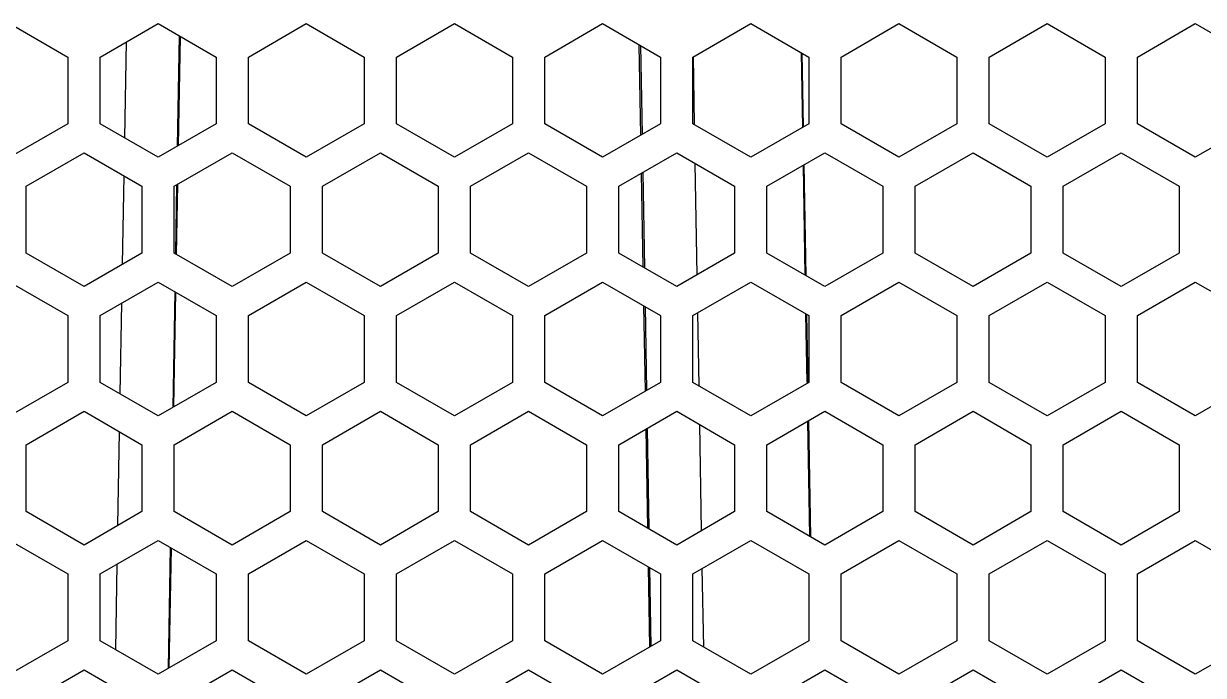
# Model space of a CAD drawing. Header units: millimetres. Extents: x 10297564 to 11610295, y -9287743 to -8409454.
# Drawn here: x 10486402 to 10487281, y -9078613 to -9078127 of the extents above; entities that cross this region are included whole.
import ezdxf

# ---------------------------------------------------------------- set-up
doc = ezdxf.new("R2010")
doc.units = ezdxf.units.MM
doc.header["$LTSCALE"] = 100
doc.layers.add('-0', color=7, linetype='Continuous')

# ---------------------------------------------------------------- blocks, each defined once
blk = doc.blocks.new('인버터 외형도')
at = {"layer": '-0', "linetype": 'Continuous'}
for p, q in [((87938.62, 52547.83), (87970.98, 52529.15)), ((87989.03, 52529.15), (88021.39, 52547.83)), ((88021.39, 52547.83), (88053.74, 52529.15)), ((88071.8, 52529.15), (88104.16, 52547.83)), ((88104.16, 52547.83), (88136.51, 52529.15)), ((88154.57, 52529.15), (88186.93, 52547.83)), ((88186.93, 52547.83), (88219.28, 52529.15)), ((88237.34, 52529.15), (88269.7, 52547.83)), ((88269.7, 52547.83), (88302.05, 52529.15)), ((88320.11, 52529.15), (88352.47, 52547.83)), ((88352.47, 52547.83), (88384.82, 52529.15)), ((88402.88, 52529.15), (88435.24, 52547.83)), ((88435.24, 52547.83), (88467.59, 52529.15)), ((88485.65, 52529.15), (88518.01, 52547.83)), ((88518.01, 52547.83), (88550.36, 52529.15)), ((88568.42, 52529.15), (88600.78, 52547.83)), ((88600.78, 52547.83), (88633.13, 52529.15)), ((88033.14, 52541.05), (88032.06, 52479.27)), ((88032.74, 52479.66), (88033.8, 52540.66)), ((88002.72, 52483.89), (88003.66, 52537.59)), ((88291.05, 52485.44), (88290.17, 52536.01)), ((88290.85, 52535.62), (88291.72, 52485.82)), ((87970.98, 52529.15), (87970.98, 52491.79)), ((87989.03, 52491.79), (87989.03, 52529.15)), ((88053.74, 52529.15), (88053.74, 52491.79)), ((88071.8, 52491.79), (88071.8, 52529.15)), ((88136.51, 52529.15), (88136.51, 52491.79)), ((88154.57, 52491.79), (88154.57, 52529.15)), ((88219.28, 52529.15), (88219.28, 52491.79)), ((88237.34, 52491.79), (88237.34, 52529.15)), ((88302.05, 52529.15), (88302.05, 52491.79)), ((88320.11, 52491.79), (88320.11, 52529.15)), ((88321.04, 52491.81), (88320.39, 52529.16)), ((88380.53, 52531.63), (88381.26, 52489.73)), ((88381.92, 52490.12), (88381.21, 52531.24)), ((88384.82, 52529.15), (88384.82, 52491.79)), ((88402.88, 52491.79), (88402.88, 52529.15)), ((88467.59, 52529.15), (88467.59, 52491.79)), ((88485.65, 52491.79), (88485.65, 52529.15)), ((88550.36, 52529.15), (88550.36, 52491.79)), ((88568.42, 52491.79), (88568.42, 52529.15)), ((87970.98, 52491.79), (87938.62, 52473.11)), ((88021.39, 52473.11), (87989.03, 52491.79)), ((88053.74, 52491.79), (88021.39, 52473.11)), ((88104.16, 52473.11), (88071.8, 52491.79)), ((88136.51, 52491.79), (88104.16, 52473.11)), ((88186.93, 52473.11), (88154.57, 52491.79)), ((88219.28, 52491.79), (88186.93, 52473.11)), ((88269.7, 52473.11), (88237.34, 52491.79)), ((88302.05, 52491.79), (88269.7, 52473.11)), ((88352.47, 52473.11), (88320.11, 52491.79)), ((88384.82, 52491.79), (88352.47, 52473.11)), ((88435.24, 52473.11), (88402.88, 52491.79)), ((88467.59, 52491.79), (88435.24, 52473.11)), ((88518.01, 52473.11), (88485.65, 52491.79)), ((88550.36, 52491.79), (88518.01, 52473.11)), ((88600.78, 52473.11), (88568.42, 52491.79)), ((88633.13, 52491.79), (88600.78, 52473.11)), ((87947.65, 52456.92), (87980, 52475.6)), ((87980, 52475.6), (88012.36, 52456.92)), ((88030.42, 52456.92), (88062.77, 52475.6)), ((88062.77, 52475.6), (88095.13, 52456.92)), ((88113.19, 52456.92), (88145.54, 52475.6)), ((88145.54, 52475.6), (88177.9, 52456.92)), ((88195.96, 52456.92), (88228.31, 52475.6)), ((88228.31, 52475.6), (88260.67, 52456.92)), ((88278.73, 52456.92), (88311.08, 52475.6)), ((88311.08, 52475.6), (88343.44, 52456.92)), ((88361.5, 52456.92), (88393.85, 52475.6)), ((88393.85, 52475.6), (88426.21, 52456.92)), ((88444.27, 52456.92), (88476.62, 52475.6)), ((88476.62, 52475.6), (88508.98, 52456.92)), ((88527.04, 52456.92), (88559.39, 52475.6)), ((88559.39, 52475.6), (88591.75, 52456.92)), ((88322.51, 52407.47), (88321.42, 52469.63)), ((88381.63, 52468.54), (88382.7, 52407.31)), ((88383.38, 52406.92), (88382.29, 52468.92)), ((88001.49, 52413.28), (88002.35, 52462.7)), ((88292.34, 52411.69), (88291.42, 52464.25)), ((88292.09, 52464.63), (88293.02, 52411.3)), ((87947.65, 52419.55), (87947.65, 52456.92)), ((88012.36, 52456.92), (88012.36, 52419.55)), ((88030.42, 52419.55), (88030.42, 52456.92)), ((88031.68, 52457.65), (88031.02, 52419.54)), ((88031.68, 52418.83), (88032.36, 52458.04)), ((88095.13, 52456.92), (88095.13, 52419.55)), ((88113.19, 52419.55), (88113.19, 52456.92)), ((88177.9, 52456.92), (88177.9, 52419.55)), ((88195.96, 52419.55), (88195.96, 52456.92)), ((88260.67, 52456.92), (88260.67, 52419.55)), ((88278.73, 52419.55), (88278.73, 52456.92)), ((88343.44, 52456.92), (88343.44, 52419.55)), ((88361.5, 52419.55), (88361.5, 52456.92)), ((88426.21, 52456.92), (88426.21, 52419.55)), ((88444.27, 52419.55), (88444.27, 52456.92)), ((88508.98, 52456.92), (88508.98, 52419.55)), ((88527.04, 52419.55), (88527.04, 52456.92)), ((88591.75, 52456.92), (88591.75, 52419.55)), ((87980, 52400.87), (87947.65, 52419.55)), ((88012.36, 52419.55), (87980, 52400.87)), ((88062.77, 52400.87), (88030.42, 52419.55)), ((88095.13, 52419.55), (88062.77, 52400.87)), ((88145.54, 52400.87), (88113.19, 52419.55)), ((88177.9, 52419.55), (88145.54, 52400.87)), ((88228.31, 52400.87), (88195.96, 52419.55)), ((88260.67, 52419.55), (88228.31, 52400.87)), ((88311.08, 52400.87), (88278.73, 52419.55)), ((88343.44, 52419.55), (88311.08, 52400.87)), ((88393.85, 52400.87), (88361.5, 52419.55)), ((88426.21, 52419.55), (88393.85, 52400.87)), ((88476.62, 52400.87), (88444.27, 52419.55)), ((88508.98, 52419.55), (88476.62, 52400.87)), ((88559.39, 52400.87), (88527.04, 52419.55)), ((88591.75, 52419.55), (88559.39, 52400.87)), ((87938.62, 52403.36), (87970.98, 52384.68)), ((87989.03, 52384.68), (88021.39, 52403.36)), ((88021.39, 52403.36), (88053.74, 52384.68)), ((88071.8, 52384.68), (88104.16, 52403.36)), ((88104.16, 52403.36), (88136.51, 52384.68)), ((88154.57, 52384.68), (88186.93, 52403.36)), ((88186.93, 52403.36), (88219.28, 52384.68)), ((88237.34, 52384.68), (88269.7, 52403.36)), ((88269.7, 52403.36), (88302.05, 52384.68)), ((88320.11, 52384.68), (88352.47, 52403.36)), ((88352.47, 52403.36), (88384.82, 52384.68)), ((88402.88, 52384.68), (88435.24, 52403.36)), ((88435.24, 52403.36), (88467.59, 52384.68)), ((88485.65, 52384.68), (88518.01, 52403.36)), ((88518.01, 52403.36), (88550.36, 52384.68)), ((88568.42, 52384.68), (88600.78, 52403.36)), ((88600.78, 52403.36), (88633.13, 52384.68)), ((88030.64, 52398.02), (88029.51, 52333.33)), ((88030.19, 52333.72), (88031.31, 52397.64)), ((88000.22, 52340.86), (88001.11, 52391.65)), ((88293.55, 52342.41), (88292.72, 52390.07)), ((88293.4, 52389.68), (88294.21, 52342.79)), ((87970.98, 52384.68), (87970.98, 52347.32)), ((87989.03, 52347.32), (87989.03, 52384.68)), ((88053.74, 52384.68), (88053.74, 52347.32)), ((88071.8, 52347.32), (88071.8, 52384.68)), ((88136.51, 52384.68), (88136.51, 52347.32)), ((88154.57, 52347.32), (88154.57, 52384.68)), ((88219.28, 52384.68), (88219.28, 52347.32)), ((88237.34, 52347.32), (88237.34, 52384.68)), ((88302.05, 52384.68), (88302.05, 52347.32)), ((88320.11, 52347.32), (88320.11, 52384.68)), ((88323.59, 52345.31), (88322.88, 52386.28)), ((88383.08, 52385.69), (88383.75, 52347.3)), ((88384.42, 52347.31), (88383.75, 52385.3)), ((88384.82, 52384.68), (88384.82, 52347.32)), ((88402.88, 52347.32), (88402.88, 52384.68)), ((88467.59, 52384.68), (88467.59, 52347.32)), ((88485.65, 52347.32), (88485.65, 52384.68)), ((88550.36, 52384.68), (88550.36, 52347.32)), ((88568.42, 52347.32), (88568.42, 52384.68)), ((87970.98, 52347.32), (87938.62, 52328.64)), ((88021.39, 52328.64), (87989.03, 52347.32)), ((88053.74, 52347.32), (88021.39, 52328.64)), ((88104.16, 52328.64), (88071.8, 52347.32)), ((88136.51, 52347.32), (88104.16, 52328.64)), ((88186.93, 52328.64), (88154.57, 52347.32)), ((88219.28, 52347.32), (88186.93, 52328.64)), ((88269.7, 52328.64), (88237.34, 52347.32)), ((88302.05, 52347.32), (88269.7, 52328.64)), ((88352.47, 52328.64), (88320.11, 52347.32)), ((88384.82, 52347.32), (88352.47, 52328.64)), ((88435.24, 52328.64), (88402.88, 52347.32)), ((88467.59, 52347.32), (88435.24, 52328.64)), ((88518.01, 52328.64), (88485.65, 52347.32)), ((88550.36, 52347.32), (88518.01, 52328.64)), ((88600.78, 52328.64), (88568.42, 52347.32)), ((88633.13, 52347.32), (88600.78, 52328.64)), ((87947.65, 52312.45), (87980, 52331.13)), ((87980, 52331.13), (88012.36, 52312.45)), ((88030.42, 52312.45), (88062.77, 52331.13)), ((88062.77, 52331.13), (88095.13, 52312.45)), ((88113.19, 52312.45), (88145.54, 52331.13)), ((88145.54, 52331.13), (88177.9, 52312.45)), ((88195.96, 52312.45), (88228.31, 52331.13)), ((88228.31, 52331.13), (88260.67, 52312.45)), ((88278.73, 52312.45), (88311.08, 52331.13)), ((88311.08, 52331.13), (88343.44, 52312.45)), ((88361.5, 52312.45), (88393.85, 52331.13)), ((88393.85, 52331.13), (88426.21, 52312.45)), ((88444.27, 52312.45), (88476.62, 52331.13)), ((88476.62, 52331.13), (88508.98, 52312.45)), ((88527.04, 52312.45), (88559.39, 52331.13)), ((88559.39, 52331.13), (88591.75, 52312.45)), ((88325.01, 52264.44), (88323.97, 52323.68)), ((88384.13, 52325.51), (88385.25, 52261.37)), ((88385.92, 52260.98), (88384.79, 52325.89)), ((87998.94, 52267.34), (87999.85, 52319.67)), ((88294.89, 52265.75), (88293.92, 52321.22)), ((88294.58, 52321.6), (88295.57, 52265.36)), ((87947.65, 52275.08), (87947.65, 52312.45)), ((88012.36, 52312.45), (88012.36, 52275.08)), ((88030.42, 52275.08), (88030.42, 52312.45)), ((88095.13, 52312.45), (88095.13, 52275.08)), ((88113.19, 52275.08), (88113.19, 52312.45)), ((88177.9, 52312.45), (88177.9, 52275.08)), ((88195.96, 52275.08), (88195.96, 52312.45)), ((88260.67, 52312.45), (88260.67, 52275.08)), ((88278.73, 52275.08), (88278.73, 52312.45)), ((88343.44, 52312.45), (88343.44, 52275.08)), ((88361.5, 52275.08), (88361.5, 52312.45)), ((88426.21, 52312.45), (88426.21, 52275.08)), ((88444.27, 52275.08), (88444.27, 52312.45)), ((88508.98, 52312.45), (88508.98, 52275.08)), ((88527.04, 52275.08), (88527.04, 52312.45)), ((88591.75, 52312.45), (88591.75, 52275.08)), ((87980, 52256.4), (87947.65, 52275.08)), ((88012.36, 52275.08), (87980, 52256.4)), ((88062.77, 52256.4), (88030.42, 52275.08)), ((88095.13, 52275.08), (88062.77, 52256.4)), ((88145.54, 52256.4), (88113.19, 52275.08)), ((88177.9, 52275.08), (88145.54, 52256.4)), ((88228.31, 52256.4), (88195.96, 52275.08)), ((88260.67, 52275.08), (88228.31, 52256.4)), ((88311.08, 52256.4), (88278.73, 52275.08)), ((88343.44, 52275.08), (88311.08, 52256.4)), ((88393.85, 52256.4), (88361.5, 52275.08)), ((88426.21, 52275.08), (88393.85, 52256.4)), ((88476.62, 52256.4), (88444.27, 52275.08)), ((88508.98, 52275.08), (88476.62, 52256.4)), ((88559.39, 52256.4), (88527.04, 52275.08)), ((88591.75, 52275.08), (88559.39, 52256.4)), ((87938.62, 52258.89), (87970.98, 52240.21)), ((87989.03, 52240.21), (88021.39, 52258.89)), ((88021.39, 52258.89), (88053.74, 52240.21)), ((88071.8, 52240.21), (88104.16, 52258.89)), ((88104.16, 52258.89), (88136.51, 52240.21)), ((88154.57, 52240.21), (88186.93, 52258.89)), ((88186.93, 52258.89), (88219.28, 52240.21)), ((88237.34, 52240.21), (88269.7, 52258.89)), ((88269.7, 52258.89), (88302.05, 52240.21)), ((88320.11, 52240.21), (88352.47, 52258.89)), ((88352.47, 52258.89), (88384.82, 52240.21)), ((88402.88, 52240.21), (88435.24, 52258.89)), ((88435.24, 52258.89), (88467.59, 52240.21)), ((88485.65, 52240.21), (88518.01, 52258.89)), ((88518.01, 52258.89), (88550.36, 52240.21)), ((88568.42, 52240.21), (88600.78, 52258.89)), ((88600.78, 52258.89), (88633.13, 52240.21)), ((88028.15, 52254.99), (88026.97, 52187.39)), ((88027.64, 52187.78), (88028.81, 52254.61)), ((87997.73, 52197.83), (87998.56, 52245.71)), ((88296.05, 52199.38), (88295.27, 52244.13)), ((88295.94, 52243.74), (88296.71, 52199.77)), ((87970.98, 52240.21), (87970.98, 52202.85)), ((87989.03, 52202.85), (87989.03, 52240.21)), ((88053.74, 52240.21), (88053.74, 52202.85)), ((88071.8, 52202.85), (88071.8, 52240.21)), ((88136.51, 52240.21), (88136.51, 52202.85)), ((88154.57, 52202.85), (88154.57, 52240.21)), ((88219.28, 52240.21), (88219.28, 52202.85)), ((88237.34, 52202.85), (88237.34, 52240.21)), ((88302.05, 52240.21), (88302.05, 52202.85)), ((88320.11, 52202.85), (88320.11, 52240.21)), ((88326.14, 52199.37), (88325.38, 52243.25)), ((88384.82, 52240.21), (88384.82, 52202.85)), ((88402.88, 52202.85), (88402.88, 52240.21)), ((88467.59, 52240.21), (88467.59, 52202.85)), ((88485.65, 52202.85), (88485.65, 52240.21)), ((88550.36, 52240.21), (88550.36, 52202.85)), ((88568.42, 52202.85), (88568.42, 52240.21)), ((87970.98, 52202.85), (87938.62, 52184.17)), ((88021.39, 52184.17), (87989.03, 52202.85)), ((88053.74, 52202.85), (88021.39, 52184.17)), ((88104.16, 52184.17), (88071.8, 52202.85)), ((88136.51, 52202.85), (88104.16, 52184.17)), ((88186.93, 52184.17), (88154.57, 52202.85)), ((88219.28, 52202.85), (88186.93, 52184.17)), ((88269.7, 52184.17), (88237.34, 52202.85)), ((88302.05, 52202.85), (88269.7, 52184.17)), ((88352.47, 52184.17), (88320.11, 52202.85)), ((88384.82, 52202.85), (88352.47, 52184.17)), ((88435.24, 52184.17), (88402.88, 52202.85)), ((88467.59, 52202.85), (88435.24, 52184.17)), ((88518.01, 52184.17), (88485.65, 52202.85)), ((88550.36, 52202.85), (88518.01, 52184.17)), ((88600.78, 52184.17), (88568.42, 52202.85)), ((88633.13, 52202.85), (88600.78, 52184.17)), ((87947.65, 52167.98), (87980, 52186.66)), ((87980, 52186.66), (88012.36, 52167.98)), ((88030.42, 52167.98), (88062.77, 52186.66)), ((88062.77, 52186.66), (88095.13, 52167.98)), ((88113.19, 52167.98), (88145.54, 52186.66)), ((88145.54, 52186.66), (88177.9, 52167.98)), ((88195.96, 52167.98), (88228.31, 52186.66)), ((88228.31, 52186.66), (88260.67, 52167.98)), ((88278.73, 52167.98), (88311.08, 52186.66)), ((88311.08, 52186.66), (88343.44, 52167.98)), ((88361.5, 52167.98), (88393.85, 52186.66)), ((88393.85, 52186.66), (88426.21, 52167.98)), ((88444.27, 52167.98), (88476.62, 52186.66)), ((88476.62, 52186.66), (88508.98, 52167.98)), ((88527.04, 52167.98), (88559.39, 52186.66)), ((88559.39, 52186.66), (88591.75, 52167.98))]:
    blk.add_line(p, q, dxfattribs=at)

msp = doc.modelspace()

# ---------------------------------------------------------------- block references
at = {"xscale": 1.333333333333333, "yscale": 1.333333333333333, "zscale": 1.333333333333333}
msp.add_blockref('인버터 외형도', (10369140.57, -9148190.99), dxfattribs=at)

doc.saveas('drawing.dxf')
